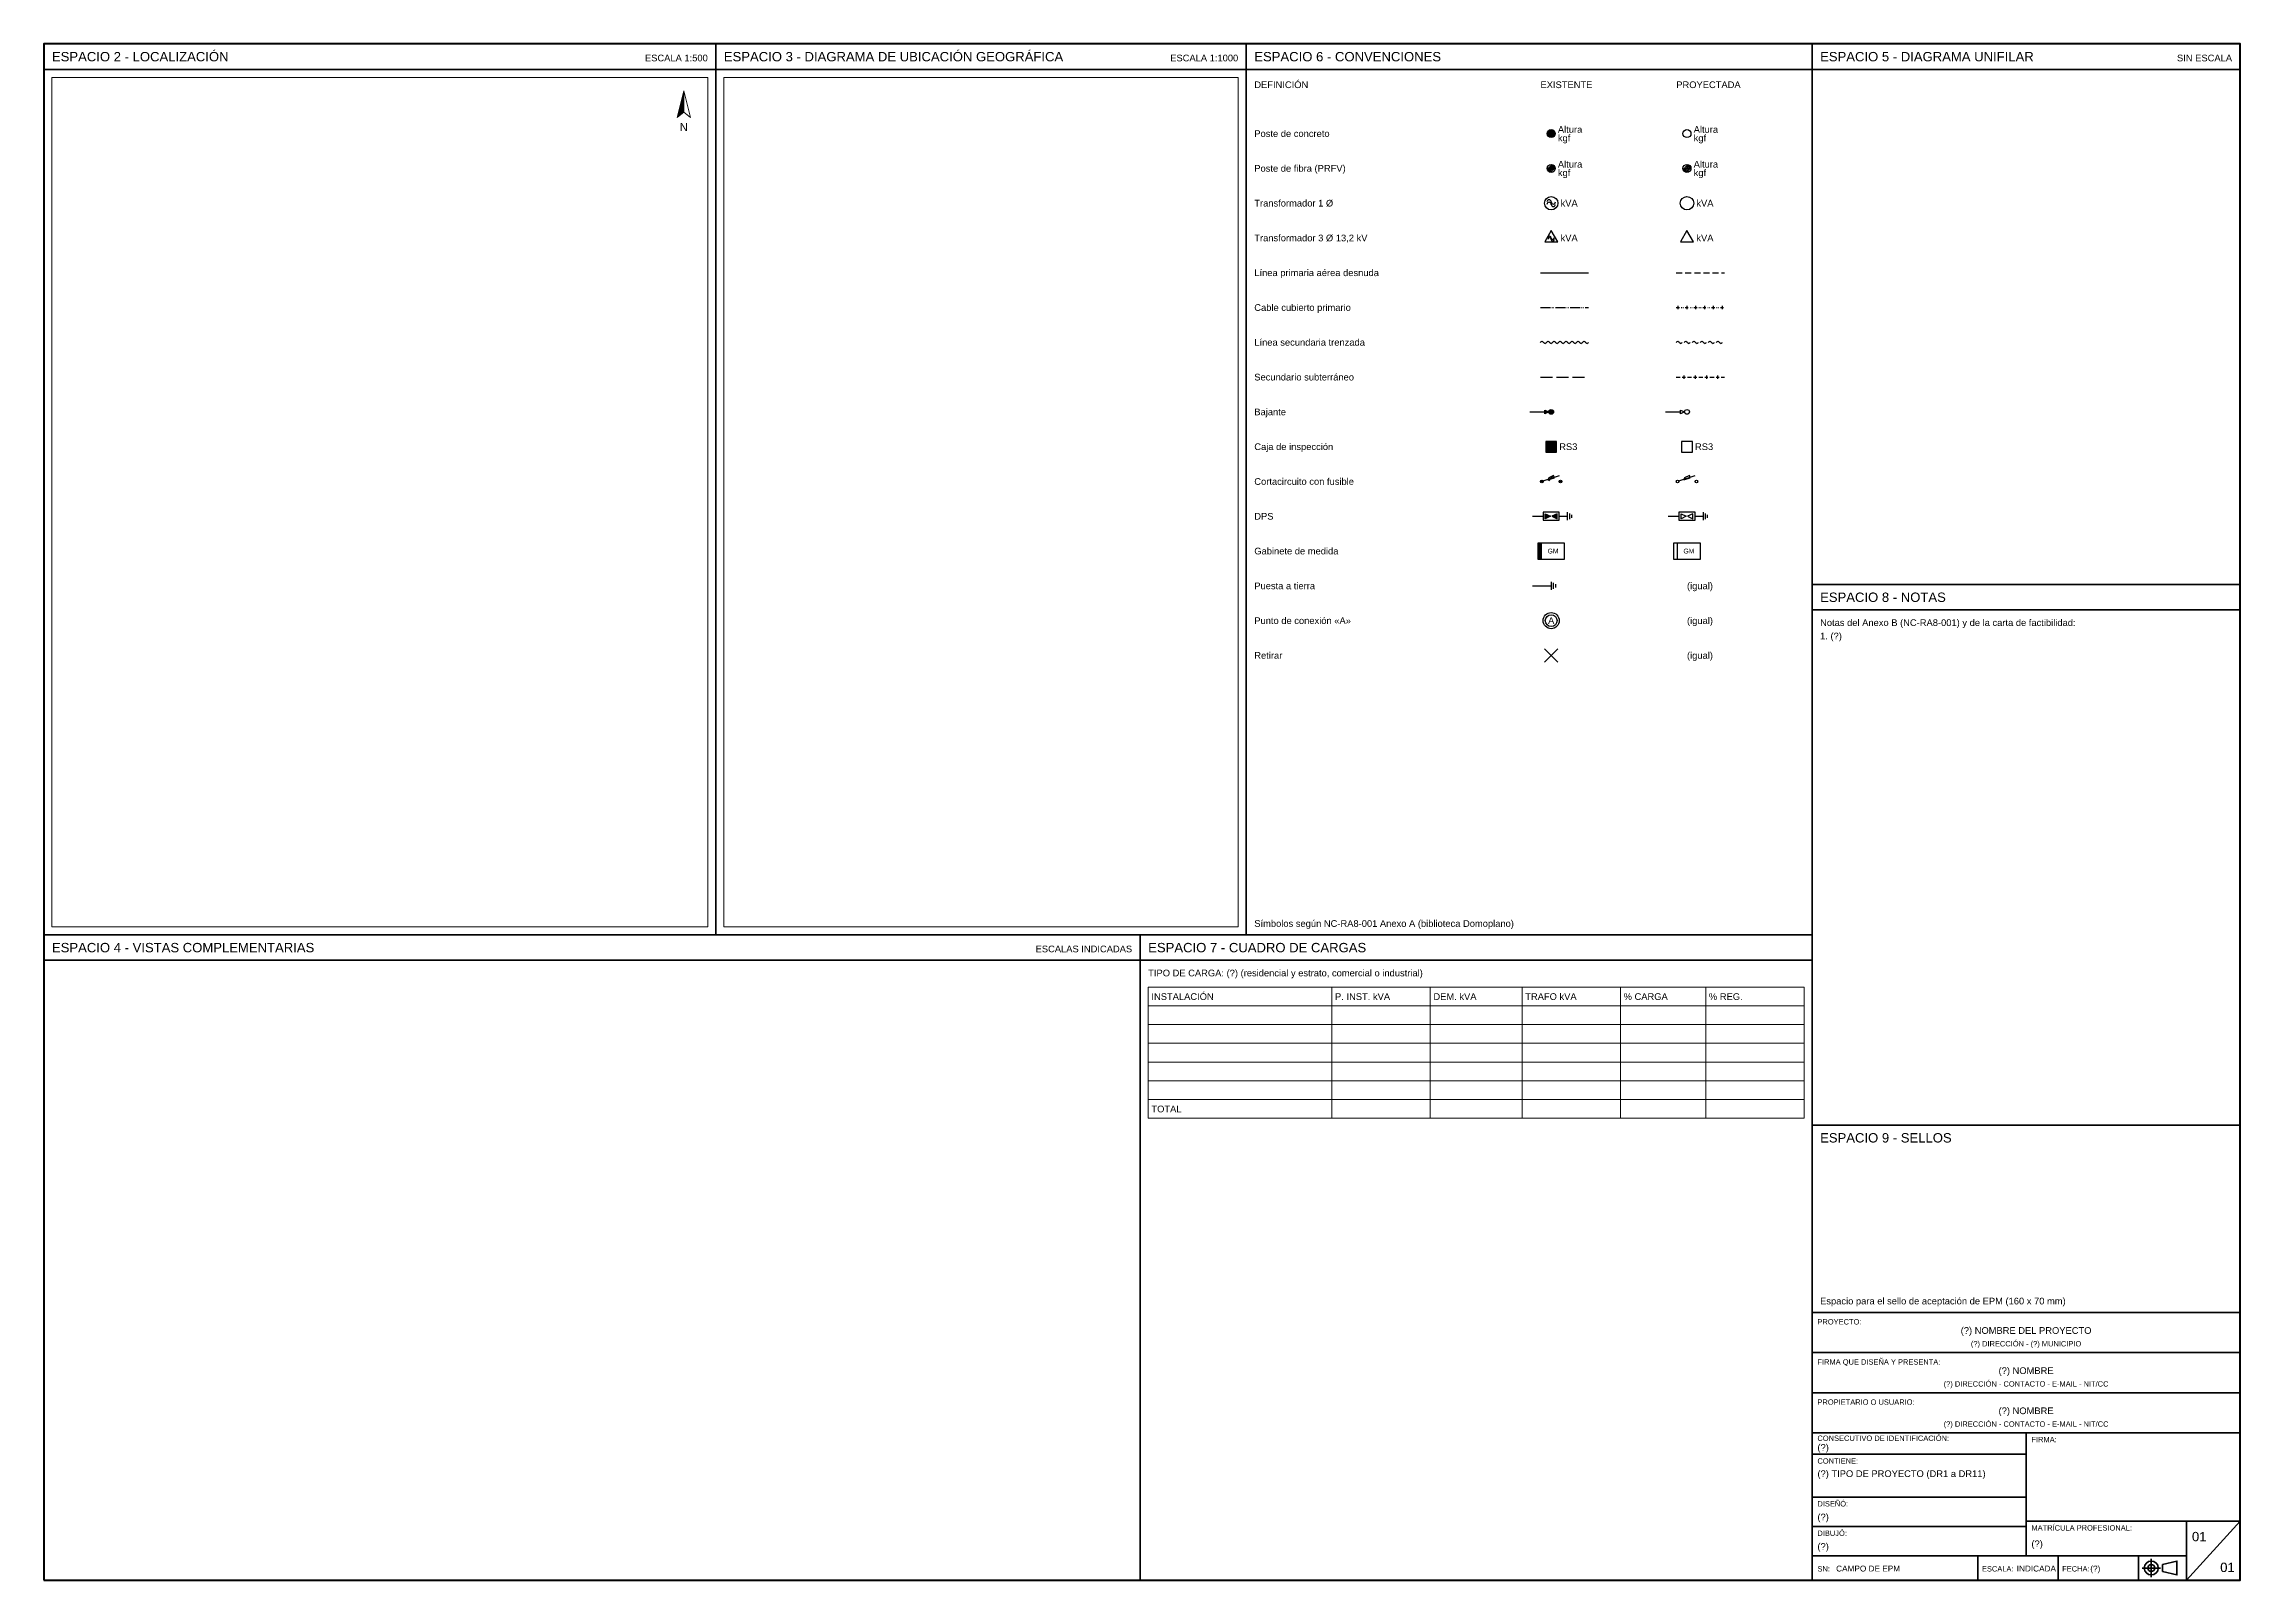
# Paper-space layout 'PLANO 01 DE 01' of a CAD drawing. Header units: millimetres. Extents: x 10 to 831, y 10 to 584.
import ezdxf
from ezdxf.enums import TextEntityAlignment as Align

# ---------------------------------------------------------------- set-up
doc = ezdxf.new("R2010")
doc.units = ezdxf.units.MM
for name, color, linetype, lineweight in [('EPM-CONVENCIONES', 7, 'Continuous', 25), ('EPM-ESPACIOS', 7, 'Continuous', 35), ('EPM-MARCO', 7, 'Continuous', 50), ('EPM-ROTULO', 7, 'Continuous', 35), ('EPM-TABLAS', 7, 'Continuous', 18), ('EPM-TEXTO', 7, 'Continuous', 18)]:
    doc.layers.add(name, color=color, linetype=linetype, lineweight=lineweight)
doc.layers.add('VIEWPORTS', color=8, linetype='Continuous', plot=False)
doc.styles.get("Standard").update_dxf_attribs({"font": 'LiberationSans-Regular.ttf'})

# ---------------------------------------------------------------- blocks, each defined once
blk = doc.blocks.new('EPM_NORTE')
blk.add_hatch(color=0).paths.add_polyline_path([(0, 8), (-2.5, -2), (0, 0)])
at = {"color": 0}
for points in [[(0, 8), (-2.5, -2), (0, 0)], [(0, 8), (2.5, -2), (0, 0)]]:
    blk.add_lwpolyline(points, close=True, dxfattribs=at)
blk.add_text('N', height=3, dxfattribs=at).set_placement((0, -5.5), align=Align.MIDDLE_CENTER)
blk = doc.blocks.new('EPM_POSTE_CONCRETO_EX')
blk.add_hatch(color=0).paths.add_polyline_path([(-1.5, 0, 1), (1.5, 0, 1)])
at = {"color": 0}
blk.add_circle((0, 0), 1.5, dxfattribs=at)
for tag, p in [('ALTURA', (2.5, 0.3)), ('CARGA', (2.5, -2.9))]:
    blk.add_attdef(tag, p, '', height=2.5, dxfattribs=at)
blk = doc.blocks.new('EPM_POSTE_CONCRETO_PR')
at = {"color": 0}
blk.add_circle((0, 0), 1.5, dxfattribs=at)
for tag, p in [('ALTURA', (2.5, 0.3)), ('CARGA', (2.5, -2.9))]:
    blk.add_attdef(tag, p, '', height=2.5, dxfattribs=at)
blk = doc.blocks.new('EPM_POSTE_FIBRA_EX')
blk.add_hatch(color=0).paths.add_polyline_path([(-0.75, 0, 1), (0.75, 0, 1)])
at = {"color": 0}
for p, q in [((-1.4, -0.4), (-0.725, 0.275)), ((-0.275, 0.725), (0.4, 1.4)), ((-0.225, -1.425), (1.425, 0.225)), ((0.3, 0.75), (0.75, 1.2)), ((0.65, 0.55), (1.1, 1)), ((0.775, 0.125), (1.3, 0.65)), ((-1.2, -0.75), (-0.75, -0.3)), ((-1, -1.1), (-0.55, -0.65)), ((-0.65, -1.3), (-0.125, -0.775))]:
    blk.add_line(p, q, dxfattribs=at)
for radius in [1.5, 0.75]:
    blk.add_circle((0, 0), radius, dxfattribs=at)
for tag, p in [('ALTURA', (2.5, 0.3)), ('CARGA', (2.5, -2.9))]:
    blk.add_attdef(tag, p, '', height=2.5, dxfattribs=at)
blk = doc.blocks.new('EPM_POSTE_FIBRA_PR')
at = {"color": 0}
for p, q in [((-1.4, -0.4), (-0.725, 0.275)), ((-0.275, 0.725), (0.4, 1.4)), ((-0.225, -1.425), (1.425, 0.225)), ((0.3, 0.75), (0.75, 1.2)), ((0.65, 0.55), (1.1, 1)), ((0.775, 0.125), (1.3, 0.65)), ((-1.2, -0.75), (-0.75, -0.3)), ((-1, -1.1), (-0.55, -0.65)), ((-0.65, -1.3), (-0.125, -0.775))]:
    blk.add_line(p, q, dxfattribs=at)
for radius in [1.5, 0.75, 0.33]:
    blk.add_circle((0, 0), radius, dxfattribs=at)
for tag, p in [('ALTURA', (2.5, 0.3)), ('CARGA', (2.5, -2.9))]:
    blk.add_attdef(tag, p, '', height=2.5, dxfattribs=at)
blk = doc.blocks.new('EPM_TRAFO_1F_EX')
at = {"color": 0}
blk.add_circle((0, 0), 2.5, dxfattribs=at)
for centre, start, end in [((-0.8, 0.45), 0, 180), ((-0.8, -0.45), 0, 180), ((0.8, 0.45), 180, 360), ((0.8, -0.45), 180, 360)]:
    blk.add_arc(centre, 0.8, start, end, dxfattribs=at)
blk.add_attdef('KVA', (3.5, -1.25), '', height=2.5, dxfattribs=at)
blk = doc.blocks.new('EPM_TRAFO_1F_PR')
at = {"color": 0}
blk.add_circle((0, 0), 2.5, dxfattribs=at)
blk.add_attdef('KVA', (3.5, -1.25), '', height=2.5, dxfattribs=at)
blk = doc.blocks.new('EPM_TRAFO_3F_EX')
at = {"color": 0}
blk.add_lwpolyline([(0, 2.8), (-2.4248, -1.4), (2.4248, -1.4)], close=True, dxfattribs=at)
for centre, start, end in [((-0.6, 0.05), 0, 180), ((-0.6, -0.55), 0, 180), ((0.6, 0.05), 180, 360), ((0.6, -0.55), 180, 360)]:
    blk.add_arc(centre, 0.6, start, end, dxfattribs=at)
blk.add_attdef('KVA', (3.5, -1.25), '', height=2.5, dxfattribs=at)
blk = doc.blocks.new('EPM_TRAFO_3F_PR')
at = {"color": 0}
blk.add_lwpolyline([(0, 2.8), (-2.4248, -1.4), (2.4248, -1.4)], close=True, dxfattribs=at)
blk.add_attdef('KVA', (3.5, -1.25), '', height=2.5, dxfattribs=at)
blk = doc.blocks.new('EPM_RED_MT_DESNUDA_EX')
at = {"color": 0}
blk.add_lwpolyline([(0, 0), (24, 0)], dxfattribs=at)
blk = doc.blocks.new('EPM_RED_MT_DESNUDA_PR')
at = {"color": 0}
for p, q in [((0, 0), (3, 0)), ((4.5, 0), (7.5, 0)), ((9, 0), (12, 0)), ((13.5, 0), (16.5, 0)), ((18, 0), (21, 0)), ((22.5, 0), (24, 0))]:
    blk.add_line(p, q, dxfattribs=at)
blk = doc.blocks.new('EPM_RED_MT_CUBIERTO_EX')
at = {"color": 0}
for p, q in [((0, 0), (5, 0)), ((5.68, 0), (5.92, 0)), ((6.48, 0), (6.72, 0)), ((7.4, 0), (12.4, 0)), ((13.08, 0), (13.32, 0)), ((13.88, 0), (14.12, 0)), ((14.8, 0), (19.8, 0)), ((20.48, 0), (20.72, 0)), ((21.28, 0), (21.52, 0)), ((22.2, 0), (24, 0))]:
    blk.add_line(p, q, dxfattribs=at)
blk = doc.blocks.new('EPM_RED_MT_CUBIERTO_PR')
at = {"color": 0}
for p, q in [((0, 0), (1.6, 0)), ((0.8, 0.8), (0.8, -0.8)), ((2.48, 0), (2.72, 0)), ((3.28, 0), (3.52, 0)), ((4.4, 0), (6, 0)), ((5.2, 0.8), (5.2, -0.8)), ((6.88, 0), (7.12, 0)), ((7.68, 0), (7.92, 0)), ((8.8, 0), (10.4, 0)), ((9.6, 0.8), (9.6, -0.8)), ((11.28, 0), (11.52, 0)), ((12.08, 0), (12.32, 0)), ((13.2, 0), (14.8, 0)), ((14, 0.8), (14, -0.8)), ((15.68, 0), (15.92, 0)), ((16.48, 0), (16.72, 0)), ((17.6, 0), (19.2, 0)), ((18.4, 0.8), (18.4, -0.8)), ((20.08, 0), (20.32, 0)), ((20.88, 0), (21.12, 0)), ((22, 0), (23.6, 0)), ((22.8, 0.8), (22.8, -0.8))]:
    blk.add_line(p, q, dxfattribs=at)
blk = doc.blocks.new('EPM_RED_BT_TRENZADA_EX')
at = {"color": 0}
for points in [[(0, 0), (0.25, 0.275), (0.5, 0.476314), (0.75, 0.55), (1, 0.476314), (1.25, 0.275), (1.5, 0), (1.75, -0.275), (2, -0.476314), (2.25, -0.55), (2.5, -0.476314), (2.75, -0.275), (3, 0)], [(3, 0), (3.25, 0.275), (3.5, 0.476314), (3.75, 0.55), (4, 0.476314), (4.25, 0.275), (4.5, 0), (4.75, -0.275), (5, -0.476314), (5.25, -0.55), (5.5, -0.476314), (5.75, -0.275), (6, 0)], [(6, 0), (6.25, 0.275), (6.5, 0.476314), (6.75, 0.55), (7, 0.476314), (7.25, 0.275), (7.5, 0), (7.75, -0.275), (8, -0.476314), (8.25, -0.55), (8.5, -0.476314), (8.75, -0.275), (9, 0)], [(9, 0), (9.25, 0.275), (9.5, 0.476314), (9.75, 0.55), (10, 0.476314), (10.25, 0.275), (10.5, 0), (10.75, -0.275), (11, -0.476314), (11.25, -0.55), (11.5, -0.476314), (11.75, -0.275), (12, 0)], [(12, 0), (12.25, 0.275), (12.5, 0.476314), (12.75, 0.55), (13, 0.476314), (13.25, 0.275), (13.5, 0), (13.75, -0.275), (14, -0.476314), (14.25, -0.55), (14.5, -0.476314), (14.75, -0.275), (15, 0)], [(15, 0), (15.25, 0.275), (15.5, 0.476314), (15.75, 0.55), (16, 0.476314), (16.25, 0.275), (16.5, 0), (16.75, -0.275), (17, -0.476314), (17.25, -0.55), (17.5, -0.476314), (17.75, -0.275), (18, 0)], [(18, 0), (18.25, 0.275), (18.5, 0.476314), (18.75, 0.55), (19, 0.476314), (19.25, 0.275), (19.5, 0), (19.75, -0.275), (20, -0.476314), (20.25, -0.55), (20.5, -0.476314), (20.75, -0.275), (21, 0)], [(21, 0), (21.25, 0.275), (21.5, 0.476314), (21.75, 0.55), (22, 0.476314), (22.25, 0.275), (22.5, 0), (22.75, -0.275), (23, -0.476314), (23.25, -0.55), (23.5, -0.476314), (23.75, -0.275), (24, 0)]]:
    blk.add_lwpolyline(points, dxfattribs=at)
blk = doc.blocks.new('EPM_RED_BT_TRENZADA_PR')
at = {"color": 0}
for points in [[(0, 0), (0.25, 0.275), (0.5, 0.476314), (0.75, 0.55), (1, 0.476314), (1.25, 0.275), (1.5, 0), (1.75, -0.275), (2, -0.476314), (2.25, -0.55), (2.5, -0.476314), (2.75, -0.275), (3, 0)], [(4, 0), (4.25, 0.275), (4.5, 0.476314), (4.75, 0.55), (5, 0.476314), (5.25, 0.275), (5.5, 0), (5.75, -0.275), (6, -0.476314), (6.25, -0.55), (6.5, -0.476314), (6.75, -0.275), (7, 0)], [(8, 0), (8.25, 0.275), (8.5, 0.476314), (8.75, 0.55), (9, 0.476314), (9.25, 0.275), (9.5, 0), (9.75, -0.275), (10, -0.476314), (10.25, -0.55), (10.5, -0.476314), (10.75, -0.275), (11, 0)], [(12, 0), (12.25, 0.275), (12.5, 0.476314), (12.75, 0.55), (13, 0.476314), (13.25, 0.275), (13.5, 0), (13.75, -0.275), (14, -0.476314), (14.25, -0.55), (14.5, -0.476314), (14.75, -0.275), (15, 0)], [(16, 0), (16.25, 0.275), (16.5, 0.476314), (16.75, 0.55), (17, 0.476314), (17.25, 0.275), (17.5, 0), (17.75, -0.275), (18, -0.476314), (18.25, -0.55), (18.5, -0.476314), (18.75, -0.275), (19, 0)], [(20, 0), (20.25, 0.275), (20.5, 0.476314), (20.75, 0.55), (21, 0.476314), (21.25, 0.275), (21.5, 0), (21.75, -0.275), (22, -0.476314), (22.25, -0.55), (22.5, -0.476314), (22.75, -0.275), (23, 0)]]:
    blk.add_lwpolyline(points, dxfattribs=at)
blk = doc.blocks.new('EPM_RED_BT_SUBTERRANEO_EX')
at = {"color": 0}
for p, q in [((0, 0), (6, 0)), ((8, 0), (14, 0)), ((16, 0), (22, 0))]:
    blk.add_line(p, q, dxfattribs=at)
blk = doc.blocks.new('EPM_RED_BT_SUBTERRANEO_PR')
at = {"color": 0}
for p, q in [((0, 0), (2, 0)), ((3, 0), (4.6, 0)), ((3.8, 0.8), (3.8, -0.8)), ((5.6, 0), (7.6, 0)), ((8.6, 0), (10.2, 0)), ((9.4, 0.8), (9.4, -0.8)), ((11.2, 0), (13.2, 0)), ((14.2, 0), (15.8, 0)), ((15, 0.8), (15, -0.8)), ((16.8, 0), (18.8, 0)), ((19.8, 0), (21.4, 0)), ((20.6, 0.8), (20.6, -0.8)), ((22.4, 0), (24, 0))]:
    blk.add_line(p, q, dxfattribs=at)
blk = doc.blocks.new('EPM_BAJANTE_EX')
for points in [[(-2.4, 0.7), (-0.9, 0), (-2.4, -0.7)], [(-0.9, 0, 1), (0.9, 0, 1)]]:
    blk.add_hatch(color=0).paths.add_polyline_path(points)
at = {"color": 0}
blk.add_line((-8, 0), (-2.4, 0), dxfattribs=at)
blk.add_lwpolyline([(-2.4, 0.7), (-0.9, 0), (-2.4, -0.7)], close=True, dxfattribs=at)
blk.add_circle((0, 0), 0.9, dxfattribs=at)
blk = doc.blocks.new('EPM_BAJANTE_PR')
at = {"color": 0}
blk.add_line((-8, 0), (-2.4, 0), dxfattribs=at)
blk.add_lwpolyline([(-2.4, 0.7), (-0.9, 0), (-2.4, -0.7)], close=True, dxfattribs=at)
blk.add_circle((0, 0), 0.9, dxfattribs=at)
blk = doc.blocks.new('EPM_CAJA_DISTRIBUCION_EX')
blk.add_hatch(color=0).paths.add_polyline_path([(-2, -2), (2, -2), (2, 2), (-2, 2)])
at = {"color": 0}
blk.add_lwpolyline([(-2, -2), (2, -2), (2, 2), (-2, 2)], close=True, dxfattribs=at)
blk.add_attdef('TIPO', (3, -1.25), '', height=2.5, dxfattribs=at)
blk = doc.blocks.new('EPM_CAJA_DISTRIBUCION_PR')
at = {"color": 0}
blk.add_lwpolyline([(-2, -2), (2, -2), (2, 2), (-2, 2)], close=True, dxfattribs=at)
blk.add_attdef('TIPO', (3, -1.25), '', height=2.5, dxfattribs=at)
blk = doc.blocks.new('EPM_CORTACIRCUITO_EX')
for points in [[(-4, 0, 1), (-3, 0, 1)], [(3, 0, 1), (4, 0, 1)]]:
    blk.add_hatch(color=0).paths.add_polyline_path(points)
at = {"color": 0}
for p, q in [((-3, 0.2), (3.1, 2.2)), ((-0.9, 0.2), (0.9, 2.2))]:
    blk.add_line(p, q, dxfattribs=at)
blk.add_lwpolyline([(-1.2, 0.6), (1.2, 1.4), (0.9, 2.2), (-0.9, 1.4)], close=True, dxfattribs=at)
for centre in [(-3.5, 0), (3.5, 0)]:
    blk.add_circle(centre, 0.5, dxfattribs=at)
blk = doc.blocks.new('EPM_CORTACIRCUITO_PR')
at = {"color": 0}
blk.add_line((-3, 0.2), (3.1, 2.2), dxfattribs=at)
blk.add_lwpolyline([(-1.2, 0.6), (1.2, 1.4), (0.9, 2.2), (-0.9, 1.4)], close=True, dxfattribs=at)
for centre in [(-3.5, 0), (3.5, 0)]:
    blk.add_circle(centre, 0.5, dxfattribs=at)
blk = doc.blocks.new('EPM_DPS_EX')
for points in [[(-2.2, 0.9), (-0.25, 0), (-2.2, -0.9)], [(2.2, 0.9), (0.25, 0), (2.2, -0.9)]]:
    blk.add_hatch(color=0).paths.add_polyline_path(points)
at = {"color": 0}
for p, q in [((-7, 0), (-3, 0)), ((3, 0), (6, 0)), ((6, 1.5), (6, -1.5)), ((6.8, 1.1), (6.8, -1.1)), ((7.6, 0.6), (7.6, -0.6))]:
    blk.add_line(p, q, dxfattribs=at)
for points in [[(-3, -1.5), (3, -1.5), (3, 1.5), (-3, 1.5)], [(-2.2, 0.9), (-0.25, 0), (-2.2, -0.9)], [(2.2, 0.9), (0.25, 0), (2.2, -0.9)]]:
    blk.add_lwpolyline(points, close=True, dxfattribs=at)
blk = doc.blocks.new('EPM_DPS_PR')
at = {"color": 0}
for p, q in [((-7, 0), (-3, 0)), ((3, 0), (6, 0)), ((6, 1.5), (6, -1.5)), ((6.8, 1.1), (6.8, -1.1)), ((7.6, 0.6), (7.6, -0.6))]:
    blk.add_line(p, q, dxfattribs=at)
for points in [[(-3, -1.5), (3, -1.5), (3, 1.5), (-3, 1.5)], [(-2.2, 0.9), (-0.25, 0), (-2.2, -0.9)], [(2.2, 0.9), (0.25, 0), (2.2, -0.9)]]:
    blk.add_lwpolyline(points, close=True, dxfattribs=at)
blk = doc.blocks.new('EPM_GABINETE_MEDIDA_EX')
blk.add_hatch(color=0).paths.add_polyline_path([(-5, -3), (-3.6, -3), (-3.6, 3), (-5, 3)])
at = {"color": 0}
for points in [[(-5, -3), (5, -3), (5, 3), (-5, 3)], [(-5, -3), (-3.6, -3), (-3.6, 3), (-5, 3)]]:
    blk.add_lwpolyline(points, close=True, dxfattribs=at)
blk.add_text('GM', height=1.8, dxfattribs=at).set_placement((0.7, 0), align=Align.MIDDLE_CENTER)
blk = doc.blocks.new('EPM_GABINETE_MEDIDA_PR')
at = {"color": 0}
blk.add_line((-3.6, -3), (-3.6, 3), dxfattribs=at)
blk.add_lwpolyline([(-5, -3), (5, -3), (5, 3), (-5, 3)], close=True, dxfattribs=at)
blk.add_text('GM', height=1.8, dxfattribs=at).set_placement((0.7, 0), align=Align.MIDDLE_CENTER)
blk = doc.blocks.new('EPM_PUESTA_TIERRA')
at = {"color": 0}
for p, q in [((-7, 0), (0, 0)), ((0, 1.5), (0, -1.5)), ((0.8, 1.1), (0.8, -1.1)), ((1.6, 0.6), (1.6, -0.6))]:
    blk.add_line(p, q, dxfattribs=at)
blk = doc.blocks.new('EPM_PUNTO_A')
at = {"color": 0}
for radius in [3, 2.2]:
    blk.add_circle((0, 0), radius, dxfattribs=at)
blk.add_text('A', height=2.5, dxfattribs=at).set_placement((0, 0), align=Align.MIDDLE_CENTER)
blk = doc.blocks.new('EPM_RETIRAR')
at = {"color": 0}
for p, q in [((-2.5, -2.5), (2.5, 2.5)), ((-2.5, 2.5), (2.5, -2.5))]:
    blk.add_line(p, q, dxfattribs=at)

psp = doc.layouts.new('PLANO 01 DE 01')

# ---------------------------------------------------------------- linework, layer by layer
at = {"layer": 'EPM-ESPACIOS'}
for p, q in [((10, 574.5), (261.18, 574.5)), ((261.18, 574.5), (459.48, 574.5)), ((459.48, 574.5), (671, 574.5)), ((671, 574.5), (831, 574.5)), ((671, 372.5), (831, 372.5)), ((10, 241.58), (419.82, 241.58)), ((419.82, 241.58), (671, 241.58))]:
    psp.add_line(p, q, dxfattribs=at)
for points in [[(10, 251.08), (261.18, 251.08), (261.18, 584), (10, 584)], [(261.18, 251.08), (459.48, 251.08), (459.48, 584), (261.18, 584)], [(459.48, 251.08), (671, 251.08), (671, 584), (459.48, 584)], [(671, 382), (831, 382), (831, 584), (671, 584)], [(671, 180), (831, 180), (831, 382), (671, 382)], [(10, 10), (419.82, 10), (419.82, 251.08), (10, 251.08)], [(419.82, 10), (671, 10), (671, 251.08), (419.82, 251.08)], [(671, 110), (831, 110), (831, 180), (671, 180)]]:
    psp.add_lwpolyline(points, close=True, dxfattribs=at)
at = {"layer": 'EPM-MARCO'}
psp.add_lwpolyline([(10, 10), (831, 10), (831, 584), (10, 584)], close=True, dxfattribs=at)
at = {"layer": 'EPM-ROTULO'}
for p, q in [((811, 10), (831, 32)), ((797.8, 11.1), (797.8, 17.9)), ((794.4, 14.5), (801.2, 14.5))]:
    psp.add_line(p, q, dxfattribs=at)
for points in [[(671, 10), (831, 10), (831, 110), (671, 110)], [(671, 95), (831, 95), (831, 110), (671, 110)], [(671, 80), (831, 80), (831, 95), (671, 95)], [(671, 65), (831, 65), (831, 80), (671, 80)], [(671, 57), (751, 57), (751, 65), (671, 65)], [(751, 32), (831, 32), (831, 65), (751, 65)], [(671, 41), (751, 41), (751, 57), (671, 57)], [(671, 30), (751, 30), (751, 41), (671, 41)], [(671, 19), (751, 19), (751, 30), (671, 30)], [(751, 19), (811, 19), (811, 32), (751, 32)], [(811, 10), (831, 10), (831, 32), (811, 32)], [(671, 10), (733, 10), (733, 19), (671, 19)], [(733, 10), (763, 10), (763, 19), (733, 19)], [(763, 10), (793, 10), (793, 19), (763, 19)], [(793, 10), (811, 10), (811, 19), (793, 19)], [(802, 13.2), (807.4, 11.9), (807.4, 17.1), (802, 15.8)]]:
    psp.add_lwpolyline(points, close=True, dxfattribs=at)
for radius in [2.6, 1.3]:
    psp.add_circle((797.8, 14.5), radius, dxfattribs=at)
at = {"layer": 'EPM-TABLAS'}
for p, q in [((491.4704, 231.58), (491.4704, 182.58)), ((528.2474, 231.58), (528.2474, 182.58)), ((562.5726, 231.58), (562.5726, 182.58)), ((599.3496, 231.58), (599.3496, 182.58)), ((631.223, 231.58), (631.223, 182.58)), ((422.82, 224.58), (668, 224.58)), ((422.82, 217.58), (668, 217.58)), ((422.82, 210.58), (668, 210.58)), ((422.82, 203.58), (668, 203.58)), ((422.82, 196.58), (668, 196.58)), ((422.82, 189.58), (668, 189.58))]:
    psp.add_line(p, q, dxfattribs=at)
psp.add_lwpolyline([(422.82, 182.58), (668, 182.58), (668, 231.58), (422.82, 231.58)], close=True, dxfattribs=at)

# ---------------------------------------------------------------- block references
at = {"layer": 'EPM-CONVENCIONES'}
for name, p, values in [('EPM_POSTE_CONCRETO_EX', (573.4704, 550.5), {'ALTURA': 'Altura', 'CARGA': 'kgf'}), ('EPM_POSTE_CONCRETO_PR', (624.2352, 550.5), {'ALTURA': 'Altura', 'CARGA': 'kgf'}), ('EPM_POSTE_FIBRA_EX', (573.4704, 537.5), {'ALTURA': 'Altura', 'CARGA': 'kgf'}), ('EPM_POSTE_FIBRA_PR', (624.2352, 537.5), {'ALTURA': 'Altura', 'CARGA': 'kgf'}), ('EPM_TRAFO_1F_EX', (573.4704, 524.5), {'KVA': 'kVA'}), ('EPM_TRAFO_1F_PR', (624.2352, 524.5), {'KVA': 'kVA'}), ('EPM_TRAFO_3F_EX', (573.4704, 511.5), {'KVA': 'kVA'}), ('EPM_TRAFO_3F_PR', (624.2352, 511.5), {'KVA': 'kVA'}), ('EPM_CAJA_DISTRIBUCION_EX', (573.4704, 433.5), {'TIPO': 'RS3'}), ('EPM_CAJA_DISTRIBUCION_PR', (624.2352, 433.5), {'TIPO': 'RS3'})]:
    psp.add_blockref(name, p, dxfattribs=at).add_auto_attribs(values)
at = {"layer": 'EPM-CONVENCIONES', "xscale": 0.75, "yscale": 0.75}
for name, p in [('EPM_RED_MT_DESNUDA_EX', (569.4704, 498.5)), ('EPM_RED_MT_DESNUDA_PR', (620.2352, 498.5)), ('EPM_RED_MT_CUBIERTO_EX', (569.4704, 485.5)), ('EPM_RED_MT_CUBIERTO_PR', (620.2352, 485.5)), ('EPM_RED_BT_TRENZADA_EX', (569.4704, 472.5)), ('EPM_RED_BT_TRENZADA_PR', (620.2352, 472.5)), ('EPM_RED_BT_SUBTERRANEO_PR', (620.2352, 459.5)), ('EPM_RED_BT_SUBTERRANEO_EX', (569.4704, 459.5))]:
    psp.add_blockref(name, p, dxfattribs=at)
at = {"layer": 'EPM-CONVENCIONES'}
for name, p in [('EPM_BAJANTE_EX', (573.4704, 446.5)), ('EPM_BAJANTE_PR', (624.2352, 446.5)), ('EPM_CORTACIRCUITO_EX', (573.4704, 420.5)), ('EPM_CORTACIRCUITO_PR', (624.2352, 420.5)), ('EPM_DPS_EX', (573.4704, 407.5)), ('EPM_DPS_PR', (624.2352, 407.5)), ('EPM_GABINETE_MEDIDA_EX', (573.4704, 394.5)), ('EPM_GABINETE_MEDIDA_PR', (624.2352, 394.5)), ('EPM_PUESTA_TIERRA', (573.4704, 381.5)), ('EPM_PUNTO_A', (573.4704, 368.5)), ('EPM_RETIRAR', (573.4704, 355.5))]:
    psp.add_blockref(name, p, dxfattribs=at)
at = {"layer": 'EPM-TEXTO'}
psp.add_blockref('EPM_NORTE', (249.18, 558.5), dxfattribs=at)

# ---------------------------------------------------------------- texts
at = {"layer": 'EPM-CONVENCIONES'}
for s, p in [('DEFINICIÓN', (462.48, 567.5)), ('EXISTENTE', (569.4704, 567.5)), ('PROYECTADA', (620.2352, 567.5)), ('Poste de concreto', (462.48, 549.25)), ('Poste de fibra (PRFV)', (462.48, 536.25)), ('Transformador 1 Ø', (462.48, 523.25)), ('Transformador 3 Ø 13,2 kV', (462.48, 510.25)), ('Línea primaria aérea desnuda', (462.48, 497.25)), ('Cable cubierto primario', (462.48, 484.25)), ('Línea secundaria trenzada', (462.48, 471.25)), ('Secundario subterráneo', (462.48, 458.25)), ('Bajante', (462.48, 445.25)), ('Caja de inspección', (462.48, 432.25)), ('Cortacircuito con fusible', (462.48, 419.25)), ('DPS', (462.48, 406.25)), ('Gabinete de medida', (462.48, 393.25)), ('Puesta a tierra', (462.48, 380.25)), ('(igual)', (624.2352, 380.25)), ('Punto de conexión «A»', (462.48, 367.25)), ('(igual)', (624.2352, 367.25)), ('Retirar', (462.48, 354.25)), ('(igual)', (624.2352, 354.25)), ('Símbolos según NC-RA8-001 Anexo A (biblioteca Domoplano)', (462.48, 254.08))]:
    psp.add_text(s, height=2.5, dxfattribs=at).set_placement(p)
at = {"layer": 'EPM-ROTULO'}
for s, height, p in [('PROYECTO:', 2, (673, 105.5)), ('FIRMA QUE DISEÑA Y PRESENTA:', 2, (673, 90.5)), ('PROPIETARIO O USUARIO:', 2, (673, 75.5)), ('CONSECUTIVO DE IDENTIFICACIÓN:', 2, (673, 62)), ('(?)', 2.5, (673, 58.3)), ('FIRMA:', 2, (753, 61.5)), ('CONTIENE:', 2, (673, 53.5)), ('(?) TIPO DE PROYECTO (DR1 a DR11)', 2.5, (673, 48.5)), ('(?)', 2.5, (673, 32.3)), ('DISEÑÓ:', 2, (673, 37.5)), ('DIBUJÓ:', 2, (673, 26.5)), ('(?)', 2.5, (753, 22.3)), ('MATRÍCULA PROFESIONAL:', 2, (753, 28.5)), ('01', 3.5, (813, 24.5)), ('(?)', 2.5, (673, 21.3)), ('SN:', 2, (673, 13.2)), ('CAMPO DE EPM', 2.2, (680, 13.2)), ('ESCALA:', 2, (734.5, 13.2)), ('INDICADA', 2.2, (747.5, 13.2)), ('FECHA:', 2, (764.5, 13.2)), ('(?)', 2.2, (775, 13.2))]:
    psp.add_text(s, height=height, dxfattribs=at).set_placement(p)
for s, height, p in [('(?) NOMBRE DEL PROYECTO', 2.5, (751, 102)), ('(?) DIRECCIÓN - (?) MUNICIPIO', 2, (751, 97.3)), ('(?) DIRECCIÓN - CONTACTO - E-MAIL - NIT/CC', 2, (751, 82.3)), ('(?) NOMBRE', 2.5, (751, 87)), ('(?) NOMBRE', 2.5, (751, 72)), ('(?) DIRECCIÓN - CONTACTO - E-MAIL - NIT/CC', 2, (751, 67.3))]:
    psp.add_text(s, height=height, dxfattribs=at).set_placement(p, align=Align.CENTER)
psp.add_text('01', height=3.5, dxfattribs=at).set_placement((829, 13), align=Align.RIGHT)
at = {"layer": 'EPM-TABLAS'}
for s, p in [('TIPO DE CARGA: (?) (residencial y estrato, comercial o industrial)', (422.82, 235.58)), ('INSTALACIÓN', (424.02, 226.78)), ('P. INST. kVA', (492.6704, 226.78)), ('DEM. kVA', (529.4474, 226.78)), ('TRAFO kVA', (563.7726, 226.78)), ('% CARGA', (600.5496, 226.78)), ('% REG.', (632.423, 226.78)), ('TOTAL', (424.02, 184.78))]:
    psp.add_text(s, height=2.5, dxfattribs=at).set_placement(p)
at = {"layer": 'EPM-TEXTO'}
for s, height, p in [('ESPACIO 2 - LOCALIZACIÓN', 3.5, (13, 577.5)), ('ESPACIO 3 - DIAGRAMA DE UBICACIÓN GEOGRÁFICA', 3.5, (264.18, 577.5)), ('ESPACIO 6 - CONVENCIONES', 3.5, (462.48, 577.5)), ('ESPACIO 5 - DIAGRAMA UNIFILAR', 3.5, (674, 577.5)), ('ESPACIO 8 - NOTAS', 3.5, (674, 375.5)), ('1. (?)', 2.5, (674, 361.5)), ('Notas del Anexo B (NC-RA8-001) y de la carta de factibilidad:', 2.5, (674, 366.5)), ('ESPACIO 4 - VISTAS COMPLEMENTARIAS', 3.5, (13, 244.58)), ('ESPACIO 7 - CUADRO DE CARGAS', 3.5, (422.82, 244.58)), ('ESPACIO 9 - SELLOS', 3.5, (674, 173.5)), ('Espacio para el sello de aceptación de EPM (160 x 70 mm)', 2.5, (674, 113))]:
    psp.add_text(s, height=height, dxfattribs=at).set_placement(p)
for s, p in [('ESCALA 1:500', (258.18, 577.5)), ('ESCALA 1:1000', (456.48, 577.5)), ('SIN ESCALA', (828, 577.5)), ('ESCALAS INDICADAS', (416.82, 244.58))]:
    psp.add_text(s, height=2.5, dxfattribs=at).set_placement(p, align=Align.RIGHT)

# ---------------------------------------------------------------- viewports
at = {"layer": 'VIEWPORTS'}
psp.add_viewport(center=(135.59, 412.79), size=(245.18, 317.42), view_center_point=(0, 0), view_height=158.71, dxfattribs=at)
psp.add_viewport(center=(360.33, 412.79), size=(192.3, 317.42), view_center_point=(0, 0), view_height=317.42, status=3, dxfattribs=at)

doc.saveas('drawing.dxf')
